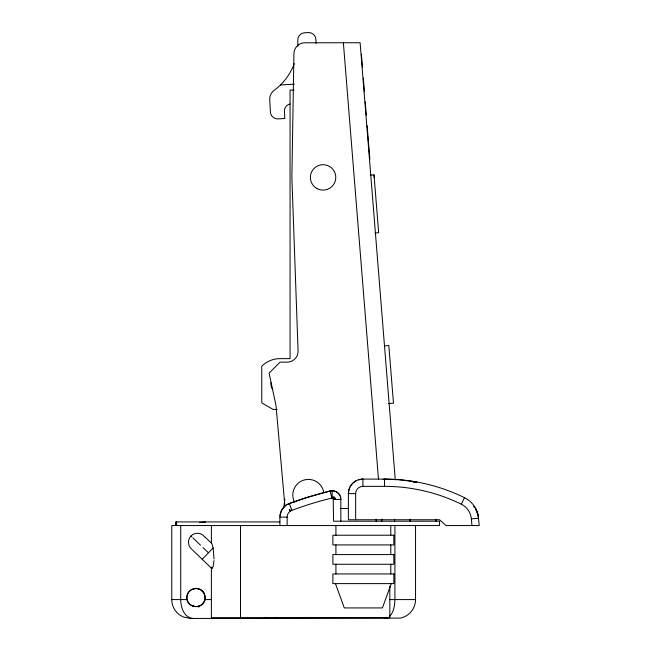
<?xml version="1.0" encoding="UTF-8"?>
<svg xmlns="http://www.w3.org/2000/svg" width="651" height="651" viewBox="0 0 651 651"><rect width="100%" height="100%" fill="white"/><g stroke="black" fill="none" stroke-linecap="round" stroke-linejoin="round"><path stroke-width="0.98" d="M202.03 590.612A9.236 9.236 0 0 1 204.984 599.579C203.169 610.068 186.691 608.14 186.739 597.943A9.236 9.236 0 0 1 188.766 591.8L191.248 589.651L195.967 588.349A9.236 9.236 0 0 1 200.687 589.651L203.169 591.8M176.095 521.923L175.737 525.552L175.737 521.923L279.897 521.923M287.156 525.552L287.156 517.146A7.259 7.259 0 0 1 290.313 511.157L291.876 510.351A355.617 355.617 0 0 1 323.71 500.139L332.083 498.015L332.156 490.756L334.842 491.18M213.992 560.633L213.154 566.557L211.909 568.583L192.688 550.168M283.69 508.114L284.837 499.114M279.963 515.755L281.444 510.636L283.828 507.219M415.541 525.552L415.541 599.579A18.708 18.488 -90 0 1 412.335 610.101L409.975 612.965A19.204 18.952 -87.4 0 1 400.341 618.092L190.637 618.45L183.427 617.018L180.181 615.285A18.814 18.635 88.5 0 1 171.766 599.579L171.766 525.552L439.563 525.552L439.563 521.199L333.605 521.199L333.182 498.438A1.448 1.448 0 0 0 332.604 498.08L333.019 496.249L332.083 498.015M349.099 489.137L348.383 493.621L348.383 519.75L439.563 519.75L446.041 525.552L479.234 525.552L478.192 515.665L475.604 508.341M291.477 509.285L291.07 510.709L289.256 509.611L290.313 511.157M391.267 583.613L382.422 607.928L344.298 607.928L335.452 583.613M471.951 525.552L471.365 518.896A18.147 18.147 0 0 0 461.29 504.191L464.488 497.681A181.434 181.434 0 0 0 384.529 479.103L362.9 479.103L358.416 479.82M282.754 508.496L282.493 508.87L283.535 508.496M334.736 499.463L335.371 498.601L333.589 499.236M202.217 559.299L213.129 547.914L211.803 543.512L205.171 537.148M333.182 498.438L334.508 497.112L333.328 498.609L335.037 497.795L333.45 498.804M389.371 616.635C393.855 612.282 394.701 605.536 394.913 599.579L394.913 525.552M198.775 606.968L197.79 606.642L198.612 606.284M193.257 588.895L194.193 588.52M286.847 504.761A14.46 14.452 0 0 1 289.337 503.548L305.612 497.909L330.081 491A8.707 8.699 -87.8 0 1 332.156 490.756A8.707 8.699 -89.2 0 1 338.886 493.93A8.772 8.756 -89.9 0 1 340.815 498.601L340.864 521.199M197.79 606.642L199.108 606.219M385.172 618.45L387.036 618.133M197.44 588.602L198.669 588.895M471.365 518.896L478.599 518.269A21.621 21.621 0 0 0 475.621 509.18M370.403 175.143L374.016 174.85L378.67 232.724L375.057 233.017M384.855 345.844L388.834 345.526L393.473 403.189L388.501 403.596M199.613 522.46L205.586 522.053M280.5 84.947L294.398 84.191M294.089 90.107L290.061 90.107L290.061 358.636L279.897 358.636A25.397 25.397 0 0 0 261.759 366.261L261.759 402.888L273.094 409.438L277.114 409.438M355.641 519.75L355.641 493.621A7.259 7.259 0 0 1 362.9 486.362L384.529 486.362A174.175 174.175 0 0 1 461.29 504.191M355.641 493.621L348.383 493.621A14.11 13.72 -89.9 0 1 349.034 489.34L350.148 486.688A14.599 14.135 -87.9 0 1 353.794 482.318A14.94 14.42 -85.5 0 1 356.162 480.772L357.432 480.178A15.469 14.908 -83.2 0 1 362.9 479.103L362.9 486.362M333.605 499.463L340.864 499.463L340.432 496.77M340.392 508.496L348.48 508.496M279.897 525.552L279.897 517.146L287.156 517.146M171.766 599.579L186.951 599.579M204.984 599.579L211.388 599.579M389.819 599.579L415.541 599.579M383.097 479.462A7.259 4.622 -90 0 1 384.529 479.103L399.454 479.722L416.762 481.992L413.377 481.968L416.762 481.992M193.078 618.45C184.062 617.872 180.685 607.245 180.726 599.579L180.726 525.552M278.766 618.45L275.275 617.596M269.359 618.45L265.372 617.327M332.604 498.08L332.156 496.876L331.88 498.039L330.081 491A362.876 362.876 0 0 0 289.337 503.548A14.517 14.517 0 0 0 279.897 517.146M193.176 606.162L194.128 606.415L191.874 605.617L193.176 606.162A9.016 9.016 0 0 0 204.845 595.999A9.016 9.016 0 0 0 190.377 590.514A9.016 9.016 0 0 0 192.362 605.853M190.946 536.009L191.801 536.831M192.851 537.84L200.508 545.172M203.047 547.605L208.458 552.789M203.641 592.687L204.56 594.192L204.015 593.053M201.444 590.148L203.25 592.133M211.909 568.583L211.542 567.379M289.337 503.548L291.876 510.351M213.129 547.914L214.049 558.973M374.105 175.925L374.244 177.65M361.395 54.155L362.461 67.387M363.315 78.03L364.381 91.262M365.235 101.898L366.301 115.129M367.156 125.773L369.849 159.259M395.279 479.925L360.117 42.746L304.806 42.787A10.888 10.888 0 0 0 293.935 53.496L291.876 177.43L298.077 350.856A10.888 10.888 0 0 1 287.213 362.135L280.076 362.135L269.083 373.145L276.032 405.687L284.78 504.72A10.888 10.888 0 0 0 285.008 506.185M343.37 42.754L378.459 478.998M374.016 174.85L374.048 175.265M316.101 43.454L315.881 39.41A7.259 7.259 0 0 0 308.631 32.55L304.611 32.762A7.259 7.259 0 0 0 297.759 40.395A58.061 58.061 0 0 1 297.784 46.302M435.934 519.246L435.934 521.199M410.089 519.246L410.089 521.199M394.587 519.246L394.587 521.199M390.795 525.552L390.795 535.228M390.795 544.911L390.795 554.587M390.795 564.262L390.795 573.938M389.819 586.323L389.819 617.726L211.388 617.726L211.388 567.127M384.529 479.103L384.529 486.362M381.82 519.246L381.82 521.199M376.18 519.246L376.18 521.199M335.924 525.552L335.924 535.228M335.924 544.911L335.924 554.587M335.924 564.262L335.924 573.938M240.504 525.552L240.504 617.726M211.388 525.552L211.388 543.089M176.633 521.923L176.633 525.552M294.504 502.092A15.6 15.6 0 0 1 303.586 480.169A15.6 15.6 0 0 1 323.816 492.571M290.061 104.014A7.006 7.006 0 0 0 284.422 111.264L284.812 118.506L277.643 118.889A7.259 7.259 0 0 1 270.401 112.021L269.734 99.709A10.888 10.888 0 0 1 274.152 90.343A58.061 58.061 0 0 0 294.268 63.603M272.631 389.314A8.984 8.984 0 0 1 271.028 382.633M349.969 487.029A14.517 14.517 0 0 1 356.309 480.69M361.818 479.462A7.259 3.515 -90 0 1 362.9 479.103M464.488 497.681A25.397 25.397 0 0 1 478.599 518.269M473.586 506.323A21.621 21.621 0 0 1 474.66 507.715M192.159 549.542A9.016 9.016 0 0 1 191.077 535.871A9.016 9.016 0 0 1 204.748 536.945M330.081 491A8.707 8.707 0 0 1 332.156 490.756M336.103 491.7A8.707 8.707 0 0 1 339.912 495.509M205.089 599.001L204.845 600.116L205.089 599.01M393.839 535.228L332.881 535.228L332.881 544.911L393.839 544.911L393.839 535.228M393.839 554.587L332.881 554.587L332.881 564.262L393.839 564.262L393.839 554.587M393.839 573.938L332.881 573.938L332.881 583.613L393.839 583.613L393.839 573.938M316.728 188.399A12.703 12.703 0 0 0 335.786 177.398A12.703 12.703 0 0 0 316.728 166.404A12.703 12.703 0 0 0 316.728 188.399"/></g></svg>
